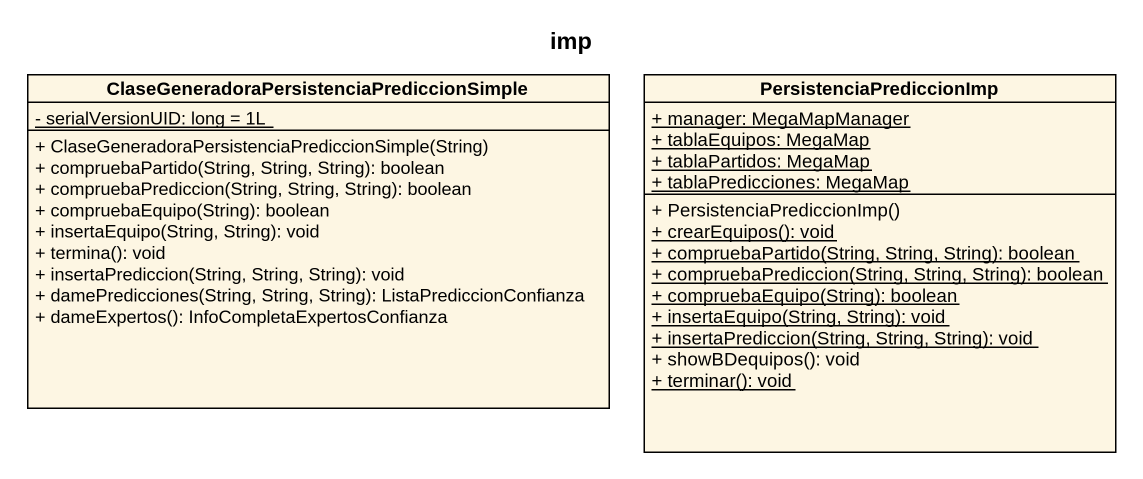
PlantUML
@startuml
title imp
hide circle
hide empty members
skinparam classAttributeIconSize 0
class "ClaseGeneradoraPersistenciaPrediccionSimple" as ClaseGeneradoraPersistenciaP {
  {static} - serialVersionUID: long = 1L
  + ClaseGeneradoraPersistenciaPrediccionSimple(String)
  + compruebaPartido(String, String, String): boolean
  + compruebaPrediccion(String, String, String): boolean
  + compruebaEquipo(String): boolean
  + insertaEquipo(String, String): void
  + termina(): void
  + insertaPrediccion(String, String, String): void
  + damePredicciones(String, String, String): ListaPrediccionConfianza
  + dameExpertos(): InfoCompletaExpertosConfianza
}
class PersistenciaPrediccionImp {
  {static} + manager: MegaMapManager
  {static} + tablaEquipos: MegaMap
  {static} + tablaPartidos: MegaMap
  {static} + tablaPredicciones: MegaMap
  + PersistenciaPrediccionImp()
  {static} + crearEquipos(): void
  {static} + compruebaPartido(String, String, String): boolean
  {static} + compruebaPrediccion(String, String, String): boolean
  {static} + compruebaEquipo(String): boolean
  {static} + insertaEquipo(String, String): void
  {static} + insertaPrediccion(String, String, String): void
  + showBDequipos(): void
  {static} + terminar(): void
}
@enduml
